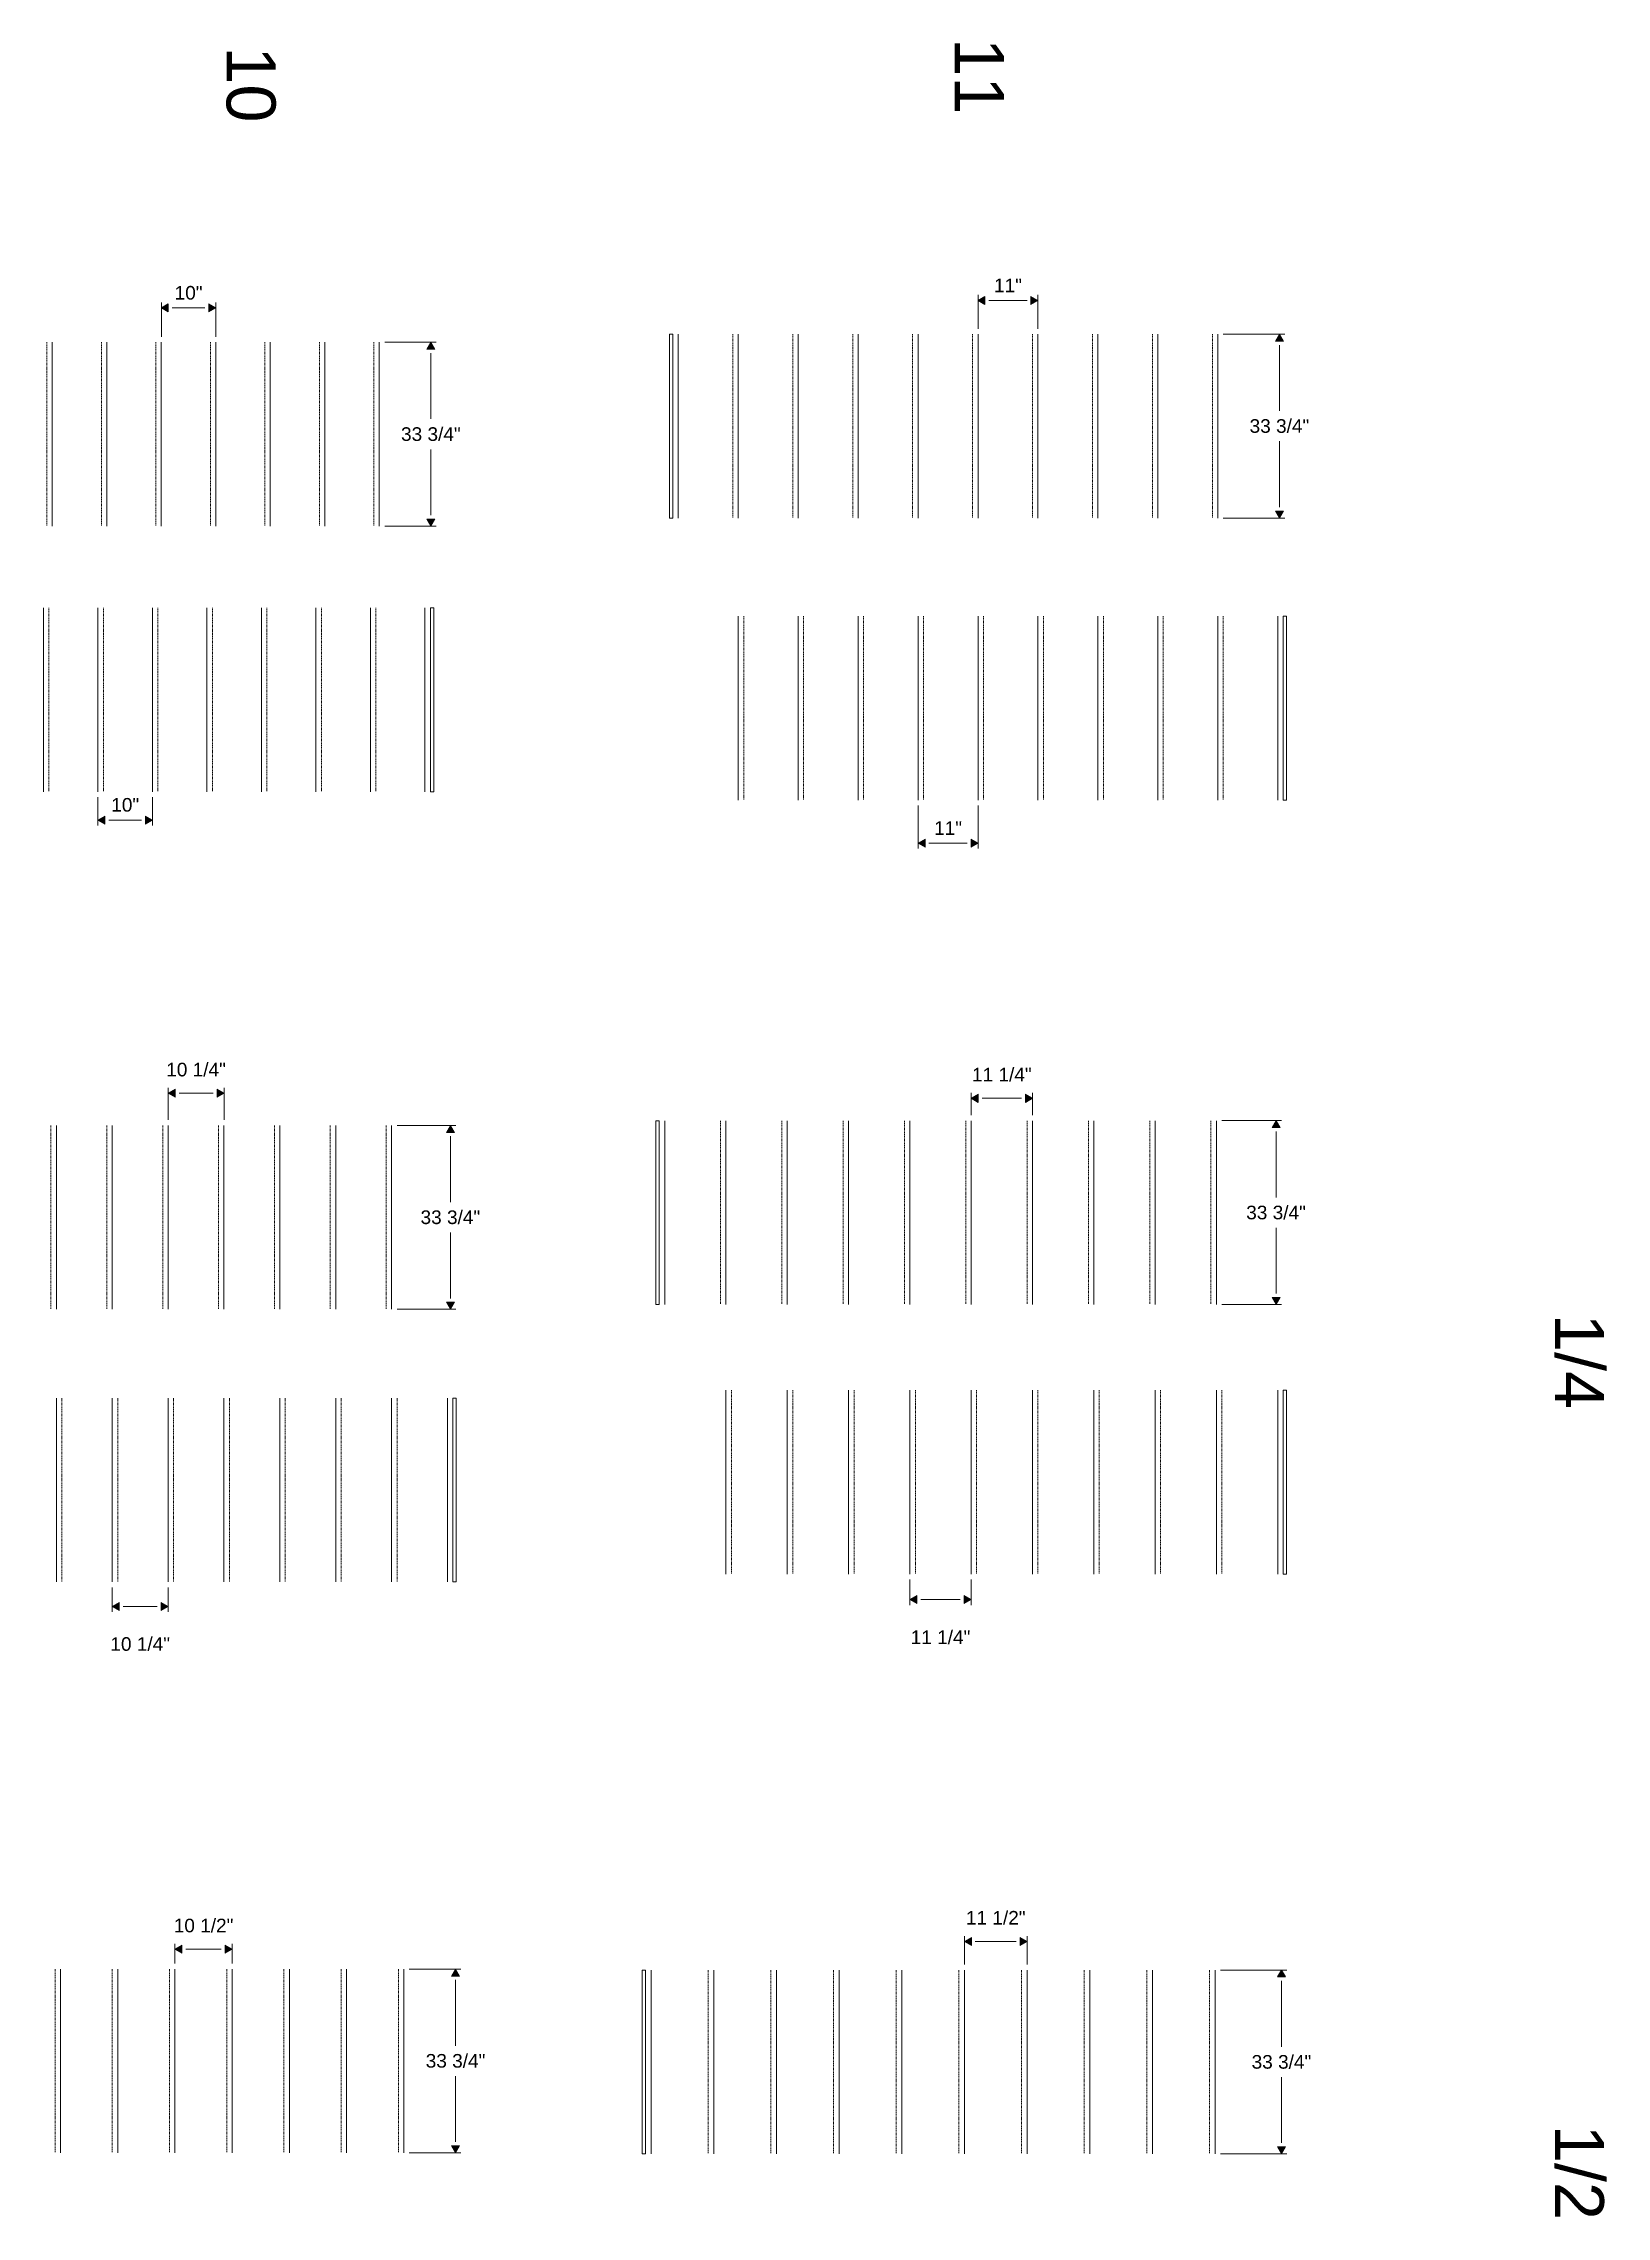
# Model space of a CAD drawing. Header units: inches. Extents: x -20237 to -17371, y 314 to 2010.
# Drawn here: x -19898.6 to -19611.7, y 1611 to 2010 of the extents above; entities that cross this region are included whole.
import ezdxf

# ---------------------------------------------------------------- set-up
doc = ezdxf.new("R2010")
doc.units = ezdxf.units.IN
doc.header["$MEASUREMENT"] = 0
doc.header["$PDMODE"] = 35
doc.linetypes.add('HIDDEN2', pattern=[0.1875, 0.125, -0.0625])
for name, color, linetype, lineweight in [('Dimension', 3, 'Continuous', 9), ('Kick', 4, 'Continuous', 9), ('Kick-Hidden', 4, 'HIDDEN2', 9), ('Treads', 1, 'Continuous', 15)]:
    doc.layers.add(name, color=color, linetype=linetype, lineweight=lineweight)
doc.styles.add('9-32 Text', font='arial.ttf', dxfattribs={"height": 0.28125})
doc.styles.add('Dimension and Text', font='arial.ttf', dxfattribs={"height": 0.078125})
doc.dimstyles.new('Jerrod Dimension', dxfattribs={"dimscale": 0, "dimtxt": 0.078125, "dimasz": 0.0625, "dimexe": 0.03125, "dimexo": 0.03125, "dimgap": 0.046875, "dimtad": 1, "dimtih": 1, "dimtoh": 1, "dimdec": 4, "dimzin": 1, "dimdsep": 46, "dimlunit": 5, "dimtxsty": 'Dimension and Text', "dimblk": 'arrow', "dimcen": 2.421875, "dimclrd": 3, "dimclre": 3, "dimclrt": 3, "dimadec": 1, "dimazin": 0, "dimtfac": 1, "dimtdec": 4, "dimtmove": 2, "dimatfit": 3, "dimldrblk": 'arrow', "dimfxl": 1, "dimtfillclr": 256, "dimfrac": 2, "dimlwd": -1, "dimlwe": -1, "dimarcsym": 2})

# ---------------------------------------------------------------- blocks, each defined once
blk = doc.blocks.new('arrow')
at = {"layer": 'Dimension'}
blk.add_hatch(color=0, dxfattribs=at).paths.add_polyline_path([(0, 0), (-0.64, 0.37), (-0.64, -0.37)])
at = {"layer": 'Dimension', "color": 0}
for p, q in [((-0.64, -0.37), (-0.64, 0.37)), ((0, 0), (-0.64, 0.37)), ((-0.64, -0.37), (0, 0))]:
    blk.add_line(p, q, dxfattribs=at)
blk = doc.blocks.new('*D339')
at = {"layer": 'Defpoints', "color": 0}
for p in [(-19866.94, 1961.4), (-19876.94, 1955.1), (-19866.94, 1955.1)]:
    blk.add_point(p, dxfattribs=at)
at = {"layer": 'Dimension', "color": 3}
for p, q in [((-19876.94, 1956.1), (-19876.94, 1962.4)), ((-19874.94, 1961.4), (-19868.94, 1961.4)), ((-19866.94, 1956.1), (-19866.94, 1962.4))]:
    blk.add_line(p, q, dxfattribs=at)
at = {"layer": 'Dimension', "color": 3, "xscale": 2, "yscale": 2, "zscale": 2, "rotation": 180}
blk.add_blockref('arrow', (-19876.94, 1961.4), dxfattribs=at)
at = {"layer": 'Dimension', "color": 3, "xscale": 2, "yscale": 2, "zscale": 2}
blk.add_blockref('arrow', (-19866.94, 1961.4), dxfattribs=at)
at = {"layer": 'Dimension', "color": 3, "insert": (-19871.94, 1964.17), "char_height": 2.5, "attachment_point": 5, "style": 'Dimension and Text'}
blk.add_mtext('10"', dxfattribs=at)
blk = doc.blocks.new('*D341')
at = {"layer": 'Defpoints', "color": 0}
for p in [(-19888.57, 1872.58), (-19878.57, 1872.58), (-19888.57, 1867.39)]:
    blk.add_point(p, dxfattribs=at)
at = {"layer": 'Dimension', "color": 3}
for p, q in [((-19888.57, 1871.58), (-19888.57, 1866.39)), ((-19878.57, 1871.58), (-19878.57, 1866.39)), ((-19880.57, 1867.39), (-19886.57, 1867.39))]:
    blk.add_line(p, q, dxfattribs=at)
at = {"layer": 'Dimension', "color": 3, "xscale": 2, "yscale": 2, "zscale": 2, "rotation": 180}
blk.add_blockref('arrow', (-19888.57, 1867.39), dxfattribs=at)
at = {"layer": 'Dimension', "color": 3, "xscale": 2, "yscale": 2, "zscale": 2}
blk.add_blockref('arrow', (-19878.57, 1867.39), dxfattribs=at)
at = {"layer": 'Dimension', "color": 3, "insert": (-19883.57, 1870.17), "char_height": 2.5, "attachment_point": 5, "style": 'Dimension and Text'}
blk.add_mtext('10"', dxfattribs=at)
blk = doc.blocks.new('*D343')
at = {"layer": 'Defpoints', "color": 0}
for p in [(-19727.07, 1962.79), (-19727.07, 1956.59), (-19716.07, 1956.59)]:
    blk.add_point(p, dxfattribs=at)
at = {"layer": 'Dimension', "color": 3}
for p, q in [((-19727.07, 1957.59), (-19727.07, 1963.79)), ((-19718.07, 1962.79), (-19725.07, 1962.79)), ((-19716.07, 1957.59), (-19716.07, 1963.79))]:
    blk.add_line(p, q, dxfattribs=at)
at = {"layer": 'Dimension', "color": 3, "xscale": 2, "yscale": 2, "zscale": 2, "rotation": 180}
blk.add_blockref('arrow', (-19727.07, 1962.79), dxfattribs=at)
at = {"layer": 'Dimension', "color": 3, "xscale": 2, "yscale": 2, "zscale": 2}
blk.add_blockref('arrow', (-19716.07, 1962.79), dxfattribs=at)
at = {"layer": 'Dimension', "color": 3, "insert": (-19721.57, 1965.54), "char_height": 2.5, "attachment_point": 5, "style": 'Dimension and Text'}
blk.add_mtext('11"', dxfattribs=at)
blk = doc.blocks.new('*D345')
at = {"layer": 'Defpoints', "color": 0}
for p in [(-19738.07, 1871.07), (-19727.07, 1871.07), (-19727.07, 1863.16)]:
    blk.add_point(p, dxfattribs=at)
at = {"layer": 'Dimension', "color": 3}
for p, q in [((-19738.07, 1870.07), (-19738.07, 1862.16)), ((-19727.07, 1870.07), (-19727.07, 1862.16)), ((-19736.07, 1863.16), (-19729.07, 1863.16))]:
    blk.add_line(p, q, dxfattribs=at)
at = {"layer": 'Dimension', "color": 3, "xscale": 2, "yscale": 2, "zscale": 2, "rotation": 180}
blk.add_blockref('arrow', (-19738.07, 1863.16), dxfattribs=at)
at = {"layer": 'Dimension', "color": 3, "xscale": 2, "yscale": 2, "zscale": 2}
blk.add_blockref('arrow', (-19727.07, 1863.16), dxfattribs=at)
at = {"layer": 'Dimension', "color": 3, "insert": (-19732.57, 1865.92), "char_height": 2.5, "attachment_point": 5, "style": 'Dimension and Text'}
blk.add_mtext('11"', dxfattribs=at)
blk = doc.blocks.new('*D320')
at = {"layer": 'Defpoints', "color": 0}
for p in [(-19728.32, 1816.31), (-19728.32, 1812.21), (-19717.07, 1812.21)]:
    blk.add_point(p, dxfattribs=at)
at = {"layer": 'Dimension', "color": 3}
for p, q in [((-19728.32, 1813.21), (-19728.32, 1817.31)), ((-19719.07, 1816.31), (-19726.32, 1816.31)), ((-19717.07, 1813.21), (-19717.07, 1817.31))]:
    blk.add_line(p, q, dxfattribs=at)
at = {"layer": 'Dimension', "color": 3, "xscale": 2, "yscale": 2, "zscale": 2, "rotation": 180}
blk.add_blockref('arrow', (-19728.32, 1816.31), dxfattribs=at)
at = {"layer": 'Dimension', "color": 3, "xscale": 2, "yscale": 2, "zscale": 2}
blk.add_blockref('arrow', (-19717.07, 1816.31), dxfattribs=at)
at = {"layer": 'Dimension', "color": 3, "insert": (-19722.7, 1820.64), "char_height": 2.5, "attachment_point": 5, "style": 'Dimension and Text'}
blk.add_mtext('11 1/4"', dxfattribs=at)
blk = doc.blocks.new('*D322')
at = {"layer": 'Defpoints', "color": 0}
for p in [(-19739.57, 1728.98), (-19728.32, 1728.98), (-19728.32, 1724.29)]:
    blk.add_point(p, dxfattribs=at)
at = {"layer": 'Dimension', "color": 3}
for p, q in [((-19739.57, 1727.98), (-19739.57, 1723.29)), ((-19728.32, 1727.98), (-19728.32, 1723.29)), ((-19737.57, 1724.29), (-19730.32, 1724.29))]:
    blk.add_line(p, q, dxfattribs=at)
at = {"layer": 'Dimension', "color": 3, "xscale": 2, "yscale": 2, "zscale": 2, "rotation": 180}
blk.add_blockref('arrow', (-19739.57, 1724.29), dxfattribs=at)
at = {"layer": 'Dimension', "color": 3, "xscale": 2, "yscale": 2, "zscale": 2}
blk.add_blockref('arrow', (-19728.32, 1724.29), dxfattribs=at)
at = {"layer": 'Dimension', "color": 3, "insert": (-19733.95, 1717.37), "char_height": 2.5, "attachment_point": 5, "style": 'Dimension and Text'}
blk.add_mtext('11 1/4"', dxfattribs=at)
blk = doc.blocks.new('*D328')
at = {"layer": 'Defpoints', "color": 0}
for p in [(-19875.69, 1817.24), (-19875.69, 1811.34), (-19865.44, 1811.34)]:
    blk.add_point(p, dxfattribs=at)
at = {"layer": 'Dimension', "color": 3}
for p, q in [((-19875.69, 1812.34), (-19875.69, 1818.24)), ((-19867.44, 1817.24), (-19873.69, 1817.24)), ((-19865.44, 1812.34), (-19865.44, 1818.24))]:
    blk.add_line(p, q, dxfattribs=at)
at = {"layer": 'Dimension', "color": 3, "xscale": 2, "yscale": 2, "zscale": 2, "rotation": 180}
blk.add_blockref('arrow', (-19875.69, 1817.24), dxfattribs=at)
at = {"layer": 'Dimension', "color": 3, "xscale": 2, "yscale": 2, "zscale": 2}
blk.add_blockref('arrow', (-19865.44, 1817.24), dxfattribs=at)
at = {"layer": 'Dimension', "color": 3, "insert": (-19870.57, 1821.57), "char_height": 2.5, "attachment_point": 5, "style": 'Dimension and Text'}
blk.add_mtext('10 1/4"', dxfattribs=at)
blk = doc.blocks.new('*D330')
at = {"layer": 'Defpoints', "color": 0}
for p in [(-19885.94, 1727.53), (-19875.69, 1727.53), (-19875.69, 1723.04)]:
    blk.add_point(p, dxfattribs=at)
at = {"layer": 'Dimension', "color": 3}
for p, q in [((-19885.94, 1726.53), (-19885.94, 1722.04)), ((-19875.69, 1726.53), (-19875.69, 1722.04)), ((-19883.94, 1723.04), (-19877.69, 1723.04))]:
    blk.add_line(p, q, dxfattribs=at)
at = {"layer": 'Dimension', "color": 3, "xscale": 2, "yscale": 2, "zscale": 2, "rotation": 180}
blk.add_blockref('arrow', (-19885.94, 1723.04), dxfattribs=at)
at = {"layer": 'Dimension', "color": 3, "xscale": 2, "yscale": 2, "zscale": 2}
blk.add_blockref('arrow', (-19875.69, 1723.04), dxfattribs=at)
at = {"layer": 'Dimension', "color": 3, "insert": (-19880.82, 1716.12), "char_height": 2.5, "attachment_point": 5, "style": 'Dimension and Text'}
blk.add_mtext('10 1/4"', dxfattribs=at)
blk = doc.blocks.new('*D332')
at = {"layer": 'Defpoints', "color": 0}
for p in [(-19874.44, 1660.1), (-19874.44, 1656.47), (-19863.94, 1656.47)]:
    blk.add_point(p, dxfattribs=at)
at = {"layer": 'Dimension', "color": 3}
for p, q in [((-19874.44, 1657.47), (-19874.44, 1661.1)), ((-19865.94, 1660.1), (-19872.44, 1660.1)), ((-19863.94, 1657.47), (-19863.94, 1661.1))]:
    blk.add_line(p, q, dxfattribs=at)
at = {"layer": 'Dimension', "color": 3, "xscale": 2, "yscale": 2, "zscale": 2, "rotation": 180}
blk.add_blockref('arrow', (-19874.44, 1660.1), dxfattribs=at)
at = {"layer": 'Dimension', "color": 3, "xscale": 2, "yscale": 2, "zscale": 2}
blk.add_blockref('arrow', (-19863.94, 1660.1), dxfattribs=at)
at = {"layer": 'Dimension', "color": 3, "insert": (-19869.19, 1664.44), "char_height": 2.5, "attachment_point": 5, "style": 'Dimension and Text'}
blk.add_mtext('10 1/2"', dxfattribs=at)
blk = doc.blocks.new('*D336')
at = {"layer": 'Defpoints', "color": 0}
for p in [(-19729.57, 1661.52), (-19729.57, 1656.29), (-19718.07, 1656.29)]:
    blk.add_point(p, dxfattribs=at)
at = {"layer": 'Dimension', "color": 3}
for p, q in [((-19729.57, 1657.29), (-19729.57, 1662.52)), ((-19720.07, 1661.52), (-19727.57, 1661.52)), ((-19718.07, 1657.29), (-19718.07, 1662.52))]:
    blk.add_line(p, q, dxfattribs=at)
at = {"layer": 'Dimension', "color": 3, "xscale": 2, "yscale": 2, "zscale": 2, "rotation": 180}
blk.add_blockref('arrow', (-19729.57, 1661.52), dxfattribs=at)
at = {"layer": 'Dimension', "color": 3, "xscale": 2, "yscale": 2, "zscale": 2}
blk.add_blockref('arrow', (-19718.07, 1661.52), dxfattribs=at)
at = {"layer": 'Dimension', "color": 3, "insert": (-19723.82, 1665.86), "char_height": 2.5, "attachment_point": 5, "style": 'Dimension and Text'}
blk.add_mtext('11 1/2"', dxfattribs=at)
blk = doc.blocks.new('*D298')
at = {"layer": 'Defpoints', "color": 0}
for p in [(-19683.57, 1656.29), (-19683.57, 1622.54), (-19671.39, 1622.54)]:
    blk.add_point(p, dxfattribs=at)
at = {"layer": 'Treads', "color": 3}
for p, q in [((-19682.57, 1656.29), (-19670.39, 1656.29)), ((-19671.39, 1654.29), (-19671.39, 1642.21)), ((-19671.39, 1624.54), (-19671.39, 1636.62)), ((-19682.57, 1622.54), (-19670.39, 1622.54))]:
    blk.add_line(p, q, dxfattribs=at)
at = {"layer": 'Treads', "color": 3, "xscale": 2, "yscale": 2, "zscale": 2}
for p, rotation in [((-19671.39, 1656.29), 90), ((-19671.39, 1622.54), 270)]:
    blk.add_blockref('arrow', p, dxfattribs=dict(at, rotation=rotation))
at = {"layer": 'Treads', "color": 3, "insert": (-19671.39, 1639.41), "char_height": 2.5, "attachment_point": 5, "style": 'Dimension and Text'}
blk.add_mtext('33 3/4"', dxfattribs=at)
blk = doc.blocks.new('*D300')
at = {"layer": 'Defpoints', "color": 0}
for p in [(-19683.32, 1812.21), (-19672.38, 1812.21), (-19683.32, 1778.46)]:
    blk.add_point(p, dxfattribs=at)
at = {"layer": 'Treads', "color": 3}
for p, q in [((-19682.32, 1812.21), (-19671.38, 1812.21)), ((-19672.38, 1810.21), (-19672.38, 1798.12)), ((-19672.38, 1780.46), (-19672.38, 1792.54)), ((-19682.32, 1778.46), (-19671.38, 1778.46))]:
    blk.add_line(p, q, dxfattribs=at)
at = {"layer": 'Treads', "color": 3, "xscale": 2, "yscale": 2, "zscale": 2}
for p, rotation in [((-19672.38, 1812.21), 90), ((-19672.38, 1778.46), 270)]:
    blk.add_blockref('arrow', p, dxfattribs=dict(at, rotation=rotation))
at = {"layer": 'Treads', "color": 3, "insert": (-19672.38, 1795.33), "char_height": 2.5, "attachment_point": 5, "style": 'Dimension and Text'}
blk.add_mtext('33 3/4"', dxfattribs=at)
blk = doc.blocks.new('*D302')
at = {"layer": 'Defpoints', "color": 0}
for p in [(-19683.07, 1956.59), (-19671.76, 1956.59), (-19683.07, 1922.84)]:
    blk.add_point(p, dxfattribs=at)
at = {"layer": 'Treads', "color": 3}
for p, q in [((-19682.07, 1956.59), (-19670.76, 1956.59)), ((-19671.76, 1954.59), (-19671.76, 1942.5)), ((-19671.76, 1924.84), (-19671.76, 1936.92)), ((-19682.07, 1922.84), (-19670.76, 1922.84))]:
    blk.add_line(p, q, dxfattribs=at)
at = {"layer": 'Treads', "color": 3, "xscale": 2, "yscale": 2, "zscale": 2}
for p, rotation in [((-19671.76, 1956.59), 90), ((-19671.76, 1922.84), 270)]:
    blk.add_blockref('arrow', p, dxfattribs=dict(at, rotation=rotation))
at = {"layer": 'Treads', "color": 3, "insert": (-19671.76, 1939.71), "char_height": 2.5, "attachment_point": 5, "style": 'Dimension and Text'}
blk.add_mtext('33 3/4"', dxfattribs=at)
blk = doc.blocks.new('*D304')
at = {"layer": 'Defpoints', "color": 0}
for p in [(-19836.94, 1955.1), (-19827.48, 1955.1), (-19836.94, 1921.35)]:
    blk.add_point(p, dxfattribs=at)
at = {"layer": 'Treads', "color": 3}
for p, q in [((-19835.94, 1955.1), (-19826.48, 1955.1)), ((-19827.48, 1953.1), (-19827.48, 1941.02)), ((-19827.48, 1923.35), (-19827.48, 1935.44)), ((-19835.94, 1921.35), (-19826.48, 1921.35))]:
    blk.add_line(p, q, dxfattribs=at)
at = {"layer": 'Treads', "color": 3, "xscale": 2, "yscale": 2, "zscale": 2}
for p, rotation in [((-19827.48, 1955.1), 90), ((-19827.48, 1921.35), 270)]:
    blk.add_blockref('arrow', p, dxfattribs=dict(at, rotation=rotation))
at = {"layer": 'Treads', "color": 3, "insert": (-19827.48, 1938.23), "char_height": 2.5, "attachment_point": 5, "style": 'Dimension and Text'}
blk.add_mtext('33 3/4"', dxfattribs=at)
blk = doc.blocks.new('*D306')
at = {"layer": 'Defpoints', "color": 0}
for p in [(-19834.69, 1811.34), (-19823.9, 1811.34), (-19834.69, 1777.59)]:
    blk.add_point(p, dxfattribs=at)
at = {"layer": 'Treads', "color": 3}
for p, q in [((-19833.69, 1811.34), (-19822.9, 1811.34)), ((-19823.9, 1809.34), (-19823.9, 1797.26)), ((-19823.9, 1779.59), (-19823.9, 1791.67)), ((-19833.69, 1777.59), (-19822.9, 1777.59))]:
    blk.add_line(p, q, dxfattribs=at)
at = {"layer": 'Treads', "color": 3, "xscale": 2, "yscale": 2, "zscale": 2}
for p, rotation in [((-19823.9, 1811.34), 90), ((-19823.9, 1777.59), 270)]:
    blk.add_blockref('arrow', p, dxfattribs=dict(at, rotation=rotation))
at = {"layer": 'Treads', "color": 3, "insert": (-19823.9, 1794.46), "char_height": 2.5, "attachment_point": 5, "style": 'Dimension and Text'}
blk.add_mtext('33 3/4"', dxfattribs=at)
blk = doc.blocks.new('*D308')
at = {"layer": 'Defpoints', "color": 0}
for p in [(-19832.44, 1656.47), (-19822.95, 1656.47), (-19832.44, 1622.72)]:
    blk.add_point(p, dxfattribs=at)
at = {"layer": 'Treads', "color": 3}
for p, q in [((-19831.44, 1656.47), (-19821.95, 1656.47)), ((-19822.95, 1654.47), (-19822.95, 1642.39)), ((-19822.95, 1624.72), (-19822.95, 1636.8)), ((-19831.44, 1622.72), (-19821.95, 1622.72))]:
    blk.add_line(p, q, dxfattribs=at)
at = {"layer": 'Treads', "color": 3, "xscale": 2, "yscale": 2, "zscale": 2}
for p, rotation in [((-19822.95, 1656.47), 90), ((-19822.95, 1622.72), 270)]:
    blk.add_blockref('arrow', p, dxfattribs=dict(at, rotation=rotation))
at = {"layer": 'Treads', "color": 3, "insert": (-19822.95, 1639.6), "char_height": 2.5, "attachment_point": 5, "style": 'Dimension and Text'}
blk.add_mtext('33 3/4"', dxfattribs=at)

msp = doc.modelspace()

# ---------------------------------------------------------------- linework, layer by layer
at = {"layer": 'Kick'}
for points in [[(-19783.69688, 1956.58638), (-19783.69688, 1922.83638), (-19783.07188, 1922.83638), (-19783.07188, 1956.58638)], [(-19826.94369, 1906.33335), (-19826.94369, 1872.58335), (-19827.56869, 1872.58335), (-19827.56869, 1906.33335)], [(-19670.44688, 1904.82301), (-19670.44688, 1871.07301), (-19671.07188, 1871.07301), (-19671.07188, 1904.82301)], [(-19786.19688, 1812.20623), (-19786.19688, 1778.45623), (-19785.57188, 1778.45623), (-19785.57188, 1812.20623)], [(-19822.81869, 1761.27743), (-19822.81869, 1727.52743), (-19823.44369, 1727.52743), (-19823.44369, 1761.27743)], [(-19670.44688, 1762.73292), (-19670.44688, 1728.98292), (-19671.07188, 1728.98292), (-19671.07188, 1762.73292)], [(-19788.69688, 1656.28885), (-19788.69688, 1622.53885), (-19788.07188, 1622.53885), (-19788.07188, 1656.28885)]]:
    msp.add_lwpolyline(points, close=True, dxfattribs=at)
at = {"layer": 'Kick-Hidden'}
for p, q in [((-19897.94369, 1955.10451), (-19897.94369, 1921.35451)), ((-19887.94369, 1955.10451), (-19887.94369, 1921.35451)), ((-19877.94369, 1955.10451), (-19877.94369, 1921.35451)), ((-19867.94369, 1955.10451), (-19867.94369, 1921.35451)), ((-19857.94369, 1955.10451), (-19857.94369, 1921.35451)), ((-19847.94369, 1955.10451), (-19847.94369, 1921.35451)), ((-19837.94369, 1955.10451), (-19837.94369, 1921.35451)), ((-19772.07188, 1956.58638), (-19772.07188, 1922.83638)), ((-19761.07188, 1956.58638), (-19761.07188, 1922.83638)), ((-19750.07188, 1956.58638), (-19750.07188, 1922.83638)), ((-19739.07188, 1956.58638), (-19739.07188, 1922.83638)), ((-19728.07188, 1956.58638), (-19728.07188, 1922.83638)), ((-19717.07188, 1956.58638), (-19717.07188, 1922.83638)), ((-19706.07188, 1956.58638), (-19706.07188, 1922.83638)), ((-19695.07188, 1956.58638), (-19695.07188, 1922.83638)), ((-19684.07188, 1956.58638), (-19684.07188, 1922.83638)), ((-19897.56869, 1906.33335), (-19897.56869, 1872.58335)), ((-19887.56869, 1906.33335), (-19887.56869, 1872.58335)), ((-19877.56869, 1906.33335), (-19877.56869, 1872.58335)), ((-19867.56869, 1906.33335), (-19867.56869, 1872.58335)), ((-19857.56869, 1906.33335), (-19857.56869, 1872.58335)), ((-19847.56869, 1906.33335), (-19847.56869, 1872.58335)), ((-19837.56869, 1906.33335), (-19837.56869, 1872.58335)), ((-19770.07188, 1904.82301), (-19770.07188, 1871.07301)), ((-19759.07188, 1904.82301), (-19759.07188, 1871.07301)), ((-19748.07188, 1904.82301), (-19748.07188, 1871.07301)), ((-19737.07188, 1904.82301), (-19737.07188, 1871.07301)), ((-19726.07188, 1904.82301), (-19726.07188, 1871.07301)), ((-19715.07188, 1904.82301), (-19715.07188, 1871.07301)), ((-19704.07188, 1904.82301), (-19704.07188, 1871.07301)), ((-19693.07188, 1904.82301), (-19693.07188, 1871.07301)), ((-19682.07188, 1904.82301), (-19682.07188, 1871.07301)), ((-19897.19369, 1811.33661), (-19897.19369, 1777.58661)), ((-19886.94369, 1811.33661), (-19886.94369, 1777.58661)), ((-19876.69369, 1811.33661), (-19876.69369, 1777.58661)), ((-19866.44369, 1811.33661), (-19866.44369, 1777.58661)), ((-19856.19369, 1811.33661), (-19856.19369, 1777.58661)), ((-19845.94369, 1811.33661), (-19845.94369, 1777.58661)), ((-19835.69369, 1811.33661), (-19835.69369, 1777.58661)), ((-19774.32188, 1812.20623), (-19774.32188, 1778.45623)), ((-19763.07188, 1812.20623), (-19763.07188, 1778.45623)), ((-19751.82188, 1812.20623), (-19751.82188, 1778.45623)), ((-19740.57188, 1812.20623), (-19740.57188, 1778.45623)), ((-19729.32188, 1812.20623), (-19729.32188, 1778.45623)), ((-19718.07188, 1812.20623), (-19718.07188, 1778.45623)), ((-19706.82188, 1812.20623), (-19706.82188, 1778.45623)), ((-19695.57188, 1812.20623), (-19695.57188, 1778.45623)), ((-19684.32188, 1812.20623), (-19684.32188, 1778.45623)), ((-19895.19369, 1761.27743), (-19895.19369, 1727.52743)), ((-19884.94369, 1761.27743), (-19884.94369, 1727.52743)), ((-19874.69369, 1761.27743), (-19874.69369, 1727.52743)), ((-19864.44369, 1761.27743), (-19864.44369, 1727.52743)), ((-19854.19369, 1761.27743), (-19854.19369, 1727.52743)), ((-19843.94369, 1761.27743), (-19843.94369, 1727.52743)), ((-19833.69369, 1761.27743), (-19833.69369, 1727.52743)), ((-19772.32188, 1762.73292), (-19772.32188, 1728.98292)), ((-19761.07188, 1762.73292), (-19761.07188, 1728.98292)), ((-19749.82188, 1762.73292), (-19749.82188, 1728.98292)), ((-19738.57188, 1762.73292), (-19738.57188, 1728.98292)), ((-19727.32188, 1762.73292), (-19727.32188, 1728.98292)), ((-19716.07188, 1762.73292), (-19716.07188, 1728.98292)), ((-19704.82188, 1762.73292), (-19704.82188, 1728.98292)), ((-19693.57188, 1762.73292), (-19693.57188, 1728.98292)), ((-19682.32188, 1762.73292), (-19682.32188, 1728.98292)), ((-19896.44369, 1656.47126), (-19896.44369, 1622.72126)), ((-19885.94369, 1656.47126), (-19885.94369, 1622.72126)), ((-19875.44369, 1656.47126), (-19875.44369, 1622.72126)), ((-19864.94369, 1656.47126), (-19864.94369, 1622.72126)), ((-19854.44369, 1656.47126), (-19854.44369, 1622.72126)), ((-19843.94369, 1656.47126), (-19843.94369, 1622.72126)), ((-19833.44369, 1656.47126), (-19833.44369, 1622.72126)), ((-19776.57188, 1656.28885), (-19776.57188, 1622.53885)), ((-19765.07188, 1656.28885), (-19765.07188, 1622.53885)), ((-19753.57188, 1656.28885), (-19753.57188, 1622.53885)), ((-19742.07188, 1656.28885), (-19742.07188, 1622.53885)), ((-19730.57188, 1656.28885), (-19730.57188, 1622.53885)), ((-19719.07188, 1656.28885), (-19719.07188, 1622.53885)), ((-19707.57188, 1656.28885), (-19707.57188, 1622.53885)), ((-19696.07188, 1656.28885), (-19696.07188, 1622.53885)), ((-19684.57188, 1656.28885), (-19684.57188, 1622.53885))]:
    msp.add_line(p, q, dxfattribs=at)
at = {"layer": 'Treads'}
for p, q in [((-19896.94369, 1955.10451), (-19896.94369, 1921.35451)), ((-19886.94369, 1955.10451), (-19886.94369, 1921.35451)), ((-19876.94369, 1955.10451), (-19876.94369, 1921.35451)), ((-19866.94369, 1955.10451), (-19866.94369, 1921.35451)), ((-19856.94369, 1955.10451), (-19856.94369, 1921.35451)), ((-19846.94369, 1955.10451), (-19846.94369, 1921.35451)), ((-19836.94369, 1955.10451), (-19836.94369, 1921.35451)), ((-19782.07188, 1956.58638), (-19782.07188, 1922.83638)), ((-19771.07188, 1956.58638), (-19771.07188, 1922.83638)), ((-19760.07188, 1956.58638), (-19760.07188, 1922.83638)), ((-19749.07188, 1956.58638), (-19749.07188, 1922.83638)), ((-19738.07188, 1956.58638), (-19738.07188, 1922.83638)), ((-19727.07188, 1956.58638), (-19727.07188, 1922.83638)), ((-19716.07188, 1956.58638), (-19716.07188, 1922.83638)), ((-19705.07188, 1956.58638), (-19705.07188, 1922.83638)), ((-19694.07188, 1956.58638), (-19694.07188, 1922.83638)), ((-19683.07188, 1956.58638), (-19683.07188, 1922.83638)), ((-19898.56869, 1906.33335), (-19898.56869, 1872.58335)), ((-19888.56869, 1906.33335), (-19888.56869, 1872.58335)), ((-19878.56869, 1906.33335), (-19878.56869, 1872.58335)), ((-19868.56869, 1906.33335), (-19868.56869, 1872.58335)), ((-19858.56869, 1906.33335), (-19858.56869, 1872.58335)), ((-19848.56869, 1906.33335), (-19848.56869, 1872.58335)), ((-19838.56869, 1906.33335), (-19838.56869, 1872.58335)), ((-19828.56869, 1906.33335), (-19828.56869, 1872.58335)), ((-19771.07188, 1904.82301), (-19771.07188, 1871.07301)), ((-19760.07188, 1904.82301), (-19760.07188, 1871.07301)), ((-19749.07188, 1904.82301), (-19749.07188, 1871.07301)), ((-19738.07188, 1904.82301), (-19738.07188, 1871.07301)), ((-19727.07188, 1904.82301), (-19727.07188, 1871.07301)), ((-19716.07188, 1904.82301), (-19716.07188, 1871.07301)), ((-19705.07188, 1904.82301), (-19705.07188, 1871.07301)), ((-19694.07188, 1904.82301), (-19694.07188, 1871.07301)), ((-19683.07188, 1904.82301), (-19683.07188, 1871.07301)), ((-19672.07188, 1904.82301), (-19672.07188, 1871.07301)), ((-19896.19369, 1811.33661), (-19896.19369, 1777.58661)), ((-19885.94369, 1811.33661), (-19885.94369, 1777.58661)), ((-19875.69369, 1811.33661), (-19875.69369, 1777.58661)), ((-19865.44369, 1811.33661), (-19865.44369, 1777.58661)), ((-19855.19369, 1811.33661), (-19855.19369, 1777.58661)), ((-19844.94369, 1811.33661), (-19844.94369, 1777.58661)), ((-19834.69369, 1811.33661), (-19834.69369, 1777.58661)), ((-19784.57188, 1812.20623), (-19784.57188, 1778.45623)), ((-19773.32188, 1812.20623), (-19773.32188, 1778.45623)), ((-19762.07188, 1812.20623), (-19762.07188, 1778.45623)), ((-19750.82188, 1812.20623), (-19750.82188, 1778.45623)), ((-19739.57188, 1812.20623), (-19739.57188, 1778.45623)), ((-19728.32188, 1812.20623), (-19728.32188, 1778.45623)), ((-19717.07188, 1812.20623), (-19717.07188, 1778.45623)), ((-19705.82188, 1812.20623), (-19705.82188, 1778.45623)), ((-19694.57188, 1812.20623), (-19694.57188, 1778.45623)), ((-19683.32188, 1812.20623), (-19683.32188, 1778.45623)), ((-19896.19369, 1761.27743), (-19896.19369, 1727.52743)), ((-19885.94369, 1761.27743), (-19885.94369, 1727.52743)), ((-19875.69369, 1761.27743), (-19875.69369, 1727.52743)), ((-19865.44369, 1761.27743), (-19865.44369, 1727.52743)), ((-19855.19369, 1761.27743), (-19855.19369, 1727.52743)), ((-19844.94369, 1761.27743), (-19844.94369, 1727.52743)), ((-19834.69369, 1761.27743), (-19834.69369, 1727.52743)), ((-19824.44369, 1761.27743), (-19824.44369, 1727.52743)), ((-19773.32188, 1762.73292), (-19773.32188, 1728.98292)), ((-19762.07188, 1762.73292), (-19762.07188, 1728.98292)), ((-19750.82188, 1762.73292), (-19750.82188, 1728.98292)), ((-19739.57188, 1762.73292), (-19739.57188, 1728.98292)), ((-19728.32188, 1762.73292), (-19728.32188, 1728.98292)), ((-19717.07188, 1762.73292), (-19717.07188, 1728.98292)), ((-19705.82188, 1762.73292), (-19705.82188, 1728.98292)), ((-19694.57188, 1762.73292), (-19694.57188, 1728.98292)), ((-19683.32188, 1762.73292), (-19683.32188, 1728.98292)), ((-19672.07188, 1762.73292), (-19672.07188, 1728.98292)), ((-19895.44369, 1656.47126), (-19895.44369, 1622.72126)), ((-19884.94369, 1656.47126), (-19884.94369, 1622.72126)), ((-19874.44369, 1656.47126), (-19874.44369, 1622.72126)), ((-19863.94369, 1656.47126), (-19863.94369, 1622.72126)), ((-19853.44369, 1656.47126), (-19853.44369, 1622.72126)), ((-19842.94369, 1656.47126), (-19842.94369, 1622.72126)), ((-19832.44369, 1656.47126), (-19832.44369, 1622.72126)), ((-19787.07188, 1656.28885), (-19787.07188, 1622.53885)), ((-19775.57188, 1656.28885), (-19775.57188, 1622.53885)), ((-19764.07188, 1656.28885), (-19764.07188, 1622.53885)), ((-19752.57188, 1656.28885), (-19752.57188, 1622.53885)), ((-19741.07188, 1656.28885), (-19741.07188, 1622.53885)), ((-19729.57188, 1656.28885), (-19729.57188, 1622.53885)), ((-19718.07188, 1656.28885), (-19718.07188, 1622.53885)), ((-19706.57188, 1656.28885), (-19706.57188, 1622.53885)), ((-19695.07188, 1656.28885), (-19695.07188, 1622.53885)), ((-19683.57188, 1656.28885), (-19683.57188, 1622.53885))]:
    msp.add_line(p, q, dxfattribs=at)

# ---------------------------------------------------------------- texts
at = {"layer": 'Kick', "char_height": 9, "width": 15.8788972, "attachment_point": 1, "rotation": 270, "style": '9-32 Text'}
for s, insert in [('10', (-19855.96898, 2009.42951)), ('11', (-19722.32913, 2010.91138)), ('1/4', (-19612.21339, 1776.73345)), ('1/2', (-19612.21339, 1627.87794))]:
    msp.add_mtext(s, dxfattribs=dict(at, insert=insert))

# ---------------------------------------------------------------- dimensions: what is measured, and where the dimension line sits
at = {"layer": 'Dimension'}
for base, p1, p2, picture, middle in [((-19727.07188, 1962.78555), (-19716.07188, 1956.58638), (-19727.07188, 1956.58638), '*D343', (-19721.57188, 1965.54067)), ((-19866.94369, 1961.39696), (-19876.94369, 1955.10451), (-19866.94369, 1955.10451), '*D339', (-19871.94369, 1964.17339)), ((-19888.56869, 1867.3943), (-19878.56869, 1872.58335), (-19888.56869, 1872.58335), '*D341', (-19883.56869, 1870.17073)), ((-19727.07188, 1863.16047), (-19738.07188, 1871.07301), (-19727.07188, 1871.07301), '*D345', (-19732.57188, 1865.91559)), ((-19875.69369, 1817.23969), (-19865.44369, 1811.33661), (-19875.69369, 1811.33661), '*D328', (-19870.56869, 1821.57496)), ((-19728.32188, 1816.30503), (-19717.07188, 1812.20623), (-19728.32188, 1812.20623), '*D320', (-19722.69688, 1820.6403)), ((-19875.69369, 1723.03985), (-19885.94369, 1727.52743), (-19875.69369, 1727.52743), '*D330', (-19880.81869, 1716.11932)), ((-19728.32188, 1724.28608), (-19739.57188, 1728.98292), (-19728.32188, 1728.98292), '*D322', (-19733.94688, 1717.36555)), ((-19874.44369, 1660.10432), (-19863.94369, 1656.47126), (-19874.44369, 1656.47126), '*D332', (-19869.19369, 1664.43959)), ((-19729.57188, 1661.52147), (-19718.07188, 1656.28885), (-19729.57188, 1656.28885), '*D336', (-19723.82188, 1665.85673))]:
    dim = msp.add_linear_dim(base=base, p1=p1, p2=p2, dimstyle='Jerrod Dimension', override={"dimpost": '"'}, dxfattribs=at)
    dim.commit()
    dim.dimension.update_dxf_attribs({"geometry": picture, "text_midpoint": middle})
at = {"layer": 'Treads'}
for base, p1, p2, picture, middle in [((-19827.47711, 1955.10451), (-19836.94369, 1921.35451), (-19836.94369, 1955.10451), '*D304', (-19827.47711, 1938.22951)), ((-19671.76192, 1956.58638), (-19683.07188, 1922.83638), (-19683.07188, 1956.58638), '*D302', (-19671.76192, 1939.71138)), ((-19823.90104, 1811.33661), (-19834.69369, 1777.58661), (-19834.69369, 1811.33661), '*D306', (-19823.90104, 1794.46161)), ((-19672.38139, 1812.20623), (-19683.32188, 1778.45623), (-19683.32188, 1812.20623), '*D300', (-19672.38139, 1795.33123)), ((-19822.95007, 1656.47126), (-19832.44369, 1622.72126), (-19832.44369, 1656.47126), '*D308', (-19822.95007, 1639.59626)), ((-19671.39276, 1622.53885), (-19683.57188, 1656.28885), (-19683.57188, 1622.53885), '*D298', (-19671.39276, 1639.41385))]:
    dim = msp.add_linear_dim(base=base, p1=p1, p2=p2, angle=270, dimstyle='Jerrod Dimension', override={"dimpost": '"'}, dxfattribs=at)
    dim.commit()
    dim.dimension.update_dxf_attribs({"geometry": picture, "text_midpoint": middle})

doc.saveas('drawing.dxf')
